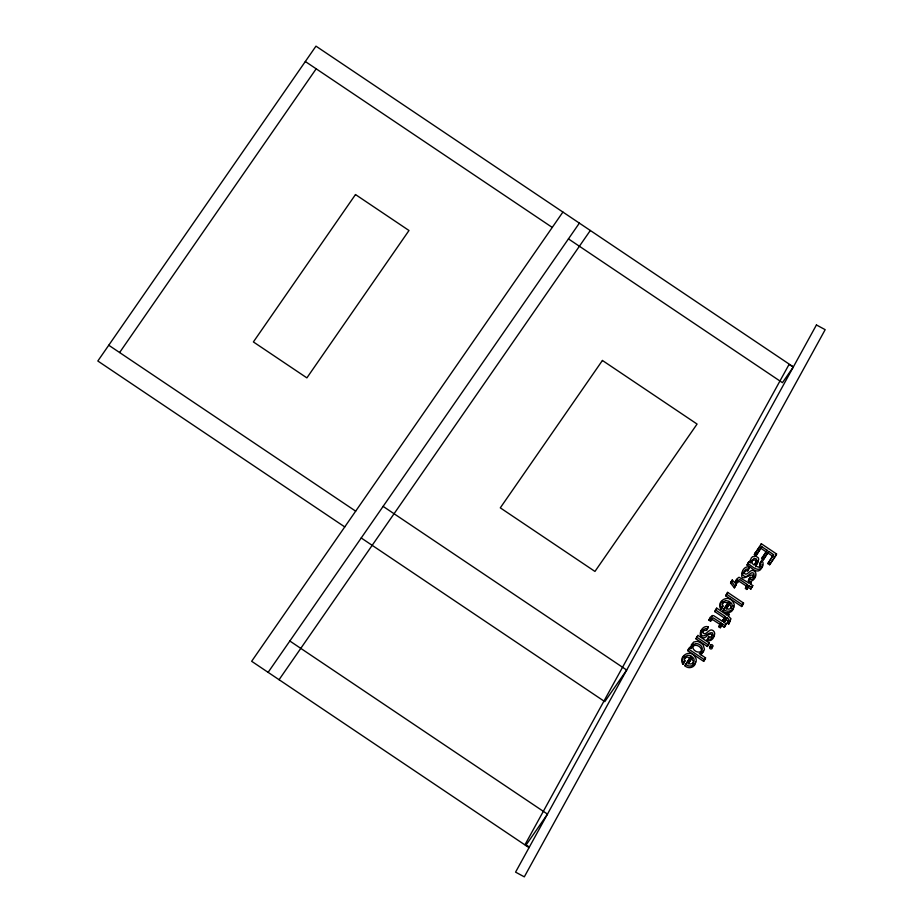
<?xml version="1.0" encoding="UTF-8"?>
<svg xmlns="http://www.w3.org/2000/svg" width="923" height="923" viewBox="0 0 923 923"><rect width="100%" height="100%" fill="white"/><g stroke="black" fill="none" stroke-linecap="round" stroke-linejoin="round"><path stroke-width="1.38" d="M728.143 621.64L726.159 619.264L726.874 617.556L728.87 619.356L727.174 623.048L728.697 624.075L730.266 620.452M695.515 661.779C695.78 667.387 688.5 669.567 684.866 665.748L691.004 656.218L684.866 665.748M762.306 566.768L762.49 564.991M714.021 635.047C714.217 638.52 710.295 642.258 706.926 640.343L708.818 636.951C711.022 638.024 713.444 635.139 712.625 633.04C709.21 630.709 700.188 642.096 701.192 630.859M755.106 577.175L755.314 575.444M757.783 562.672L758.014 560.942M682.628 657.649L682.743 661.203L683.747 662.622L683.032 664.318C677.517 656.934 690.023 648.396 694.892 656.68C699.796 662.483 690.45 669.613 685.581 664.052M720.621 602.811L720.736 606.365L721.74 607.784L721.025 609.48C715.51 602.096 728.028 593.558 732.885 601.842C737.789 607.646 728.443 614.776 723.574 609.215L728.997 601.381L725.686 600.446L723.101 602.131L722.351 604.207L722.94 606.042L721.025 609.48M753.26 576.887L753.203 575.144C749.314 573.656 738.365 584.386 742.727 571.06M749.649 562.257L750.537 559.776M690.312 647.808L692.965 643.758M703.741 650.969L700.915 654.845M687.716 650.669L689.596 647.288L691.546 648.546L691.315 644.865L693.681 642.05L697.107 641.381L699.68 642.131L703.13 644.819L704.457 649.261L702.68 652.423L699.219 653.576L705.553 657.891L704.837 659.599L703.626 661.353L687.716 650.669L688.881 648.996M683.032 664.318L684.947 660.88C682.639 657.464 687.9 653.403 690.9 656.149M695.942 638.808L697.869 635.347L709.256 642.996L708.541 644.704L707.318 646.458L695.942 638.808L697.153 637.055M688.293 663.902L692.469 657.211C696.68 659.807 692.227 666.291 688.316 663.199L692.469 657.211M721.751 625.621L724.324 627.34L725.04 625.644L722.467 623.913L720.286 627.744L718.763 626.717L720.24 624.594L712.671 619.633L710.468 621.133L708.922 620.094L710.329 617.199L712.487 615.56L713.767 615.71L722.167 621.133L723.217 619.621L724.74 620.648L724.024 622.344M711.771 617.256L712.487 615.56M702.865 631.805L704.549 630.34L706.43 630.432L708.368 626.959C703.164 624.41 697.476 633.57 701.757 637.193C705.703 640.424 708.483 631.54 711.91 634.736L711.448 637.481M710.468 621.133L711.656 618.641L713.387 617.937L720.955 622.898L720.24 624.594M708.368 626.959L706.43 630.432M715.498 609.907L725.363 616.541L724.647 618.237L714.783 611.614L716.71 608.153L726.574 614.776L727.624 613.264L729.147 614.28L728.432 615.987M716.71 608.153L714.783 611.614M730.578 583.082L732.239 580.013L736.381 584.282L734.373 587.847L730.578 583.082L732.239 580.013M725.72 595.831L727.647 592.37L743.546 603.054L742.83 604.761L741.619 606.515L725.72 595.831L727.647 592.37M708.818 636.951L706.926 640.343M707.318 646.458L709.256 642.996M733.324 605.765C734.916 611.741 726.828 615.26 722.859 610.911L723.574 609.215M737.004 582.851L738.192 580.348L739.911 579.644L747.48 584.605L746.765 586.313L739.196 581.352L737.004 582.851L735.446 581.802L736.854 578.906L739.011 577.267L748.703 582.851L749.753 581.328C754.737 581.617 758.868 572.456 753.295 570.506C749.707 569.283 747.365 576.517 744.296 573.402C743.569 571.175 746.061 568.095 748.438 569.133L749.661 567.368C745.034 564.807 739.542 572.629 743.765 575.894C747.711 579.125 750.491 570.229 753.918 573.437C754.737 575.537 752.314 578.421 750.111 577.348L748.218 580.74L751.264 582.355L750.549 584.063M734.373 587.847L736.381 584.282M703.626 661.353L705.553 657.891M728.997 601.381C728.628 605.2 723.851 599.823 722.386 603.827M718.763 626.717L720.955 622.898M726.297 609.065L730.474 602.373C734.673 604.969 730.22 611.453 726.32 608.361L730.474 602.373M722.501 621.317L723.217 619.621M725.363 616.541L723.17 620.36L724.693 621.387L726.159 619.264M720.286 627.744L722.467 623.913M759.825 567.426L760.471 565.511L759.756 563.838L761.637 560.446C764.798 563.042 762.41 567.876 759.987 570.126C755.187 573.46 750.987 566.618 747.03 565.061L748.899 561.692L750.907 562.984L750.364 560.549L751.253 558.08L752.545 556.731L755.591 555.981L758.279 557.792L758.729 559.246L755.591 566.757M748.899 561.692L747.03 565.061M726.909 614.96L727.624 613.264M724.693 621.387L726.874 617.556M754.356 554.492L761.337 543.751L776.566 553.985L775.851 555.692L769.597 564.726L767.878 563.584L773.601 554.654L768.709 551.377L763.252 559.915L761.567 558.784L767.025 550.235L761.787 546.716L756.064 555.634L754.356 554.492L759.837 546.578M743.58 573.287L745.842 570.737L747.722 570.829L748.438 569.133M749.661 567.368L747.722 570.829M724.74 620.648L723.69 622.16L726.251 623.879L724.324 627.34M760.621 545.447L761.337 543.751M728.697 624.075L730.981 618.756L728.097 615.803L729.147 614.28M756.064 555.634L761.787 546.716M747.48 584.605L745.288 588.436L746.811 589.451L749.003 585.632L751.564 587.351L750.849 589.059L748.288 587.328M749.395 579.056L750.111 577.348M749.038 583.036L749.753 581.328M746.811 589.451L749.003 585.632M741.619 606.515L743.546 603.054M767.025 550.235L766.309 551.942L761.071 548.424M751.264 582.355L750.214 583.867L752.787 585.597L750.849 589.059M763.252 559.915L768.709 551.377M767.878 563.584L773.601 554.654M769.597 564.726L776.566 553.985M692.861 664.133L693.438 661.41L691.754 658.907M755.279 563.849L756.029 561.634L755.176 560.134L753.491 559.903L751.876 561.219M700.984 652.365C703.741 647.946 695.746 642.639 692.665 646.769M708.922 620.094L709.614 618.895M735.446 581.802L737.177 579.459M757.598 562.926L755.672 566.111L758.694 567.195L761.037 564.761L760.471 562.13M119.609 352.54L316.185 68.81M562.903 212.059L251.656 661.283L529.029 847.66M268.12 672.348L579.367 223.124M279.069 679.709L590.316 230.485M344.752 526.918L97.826 361.008L315.978 46.15L793.365 366.916L782.439 382.676L568.441 238.884M525.764 845.456L547.477 814.121L289.834 641.012M683.747 662.622L684.947 660.88M721.74 607.784L722.94 606.042M722.859 610.911L727.509 604.207M762.352 557.642L765.513 553.085M759.756 563.838L760.921 562.142M725.04 625.644L726.251 623.879M751.564 587.351L752.787 585.597M720.794 602.707L722.64 600.908M682.801 657.545L684.647 655.745M727.174 623.048L727.82 622.287M701.434 630.663L702.795 629.198M762.167 566.849C758.037 573.068 751.587 565.741 747.745 563.365M754.933 577.267L752.083 579.425L748.934 579.044M684.393 658.664L686.977 656.991L690.289 657.926M711.183 646.273L709.764 646.815L709.568 647.831A1.396 1.35 22.8 0 0 711.206 648.938A1.396 1.35 22.8 0 0 712.291 647.358L712.095 646.873M707.145 628.736C704.768 627.698 702.276 630.778 703.003 633.005C706.36 636.293 709.187 627.455 713.167 630.628C717.367 633.732 712.06 641.266 707.641 638.647M793.365 366.916L788.992 364.55L525.049 844.591L529.421 846.956M305.328 61.518L552.254 227.427M767.994 553.073L772.886 556.361M762.283 557.088L763.967 558.219M755.072 552.785L756.779 553.938M768.594 561.876L770.313 563.03M736.162 580.106L737.719 581.144M746.003 586.728L747.526 587.755M726.436 594.135L742.334 604.819M723.886 618.664L725.409 619.679M727.889 621.352L729.412 622.367M709.637 618.387L711.183 619.437M719.479 625.021L721.001 626.036M696.657 637.112L708.033 644.762M688.431 648.973L704.341 659.657M383.114 506.381L626.694 670.04L604.796 701.642L361.216 537.971M108.752 345.237L355.678 511.157M729.758 604.069L731.443 607.957M731.293 581.375L735.089 586.151M721.763 606.884L722.224 607.738M683.77 661.722L684.231 662.576M751.945 560.896L752.314 563.515L754.218 565.13L756.572 560.953L756.514 559.084L754.206 558.196L751.945 560.896M692.988 645.8C691.442 650.53 699.865 654.857 702.103 649.93C703.661 645.2 695.204 640.839 692.988 645.8M710.479 645.108L710.283 646.123A1.396 1.35 22.8 0 0 711.921 647.231A1.396 1.35 22.8 0 0 713.006 645.662L711.898 644.566L710.479 645.108M816.44 324.954L515.576 872.131L524.31 876.85L825.174 329.673L816.44 324.954M355.493 194.557L253.387 341.937L306.886 377.876L408.993 230.508L355.493 194.557M602.419 360.466L500.301 507.846L594.954 571.441L697.073 424.061L602.419 360.466"/></g></svg>
